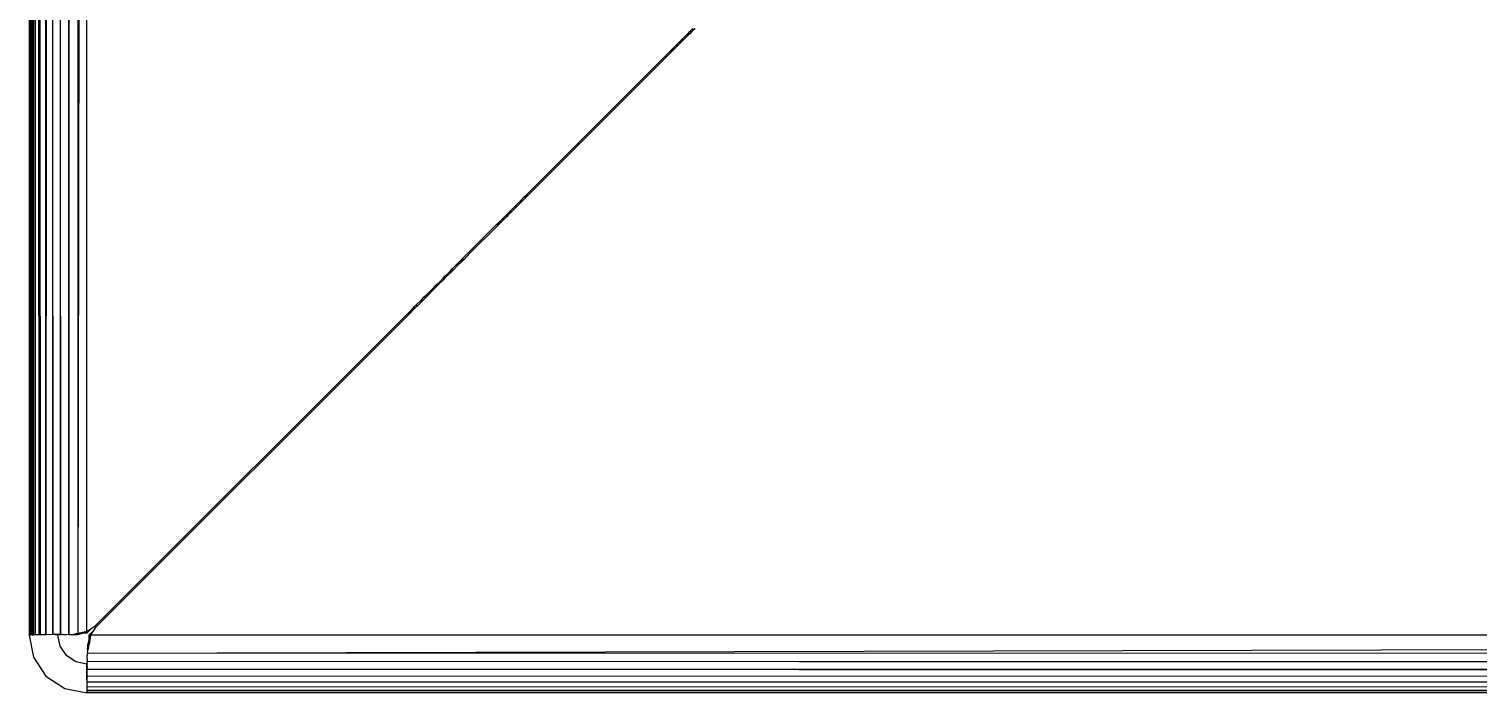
# Model space of a CAD drawing. Header units: inches. Extents: x 12 to 4610, y 7 to 3258.
# Drawn here: x 687.9 to 788.1, y 1644.5 to 1690.4 of the extents above; entities that cross this region are included whole.
import ezdxf

# ---------------------------------------------------------------- set-up
doc = ezdxf.new("R2010")
doc.units = ezdxf.units.IN
doc.header["$MEASUREMENT"] = 0

msp = doc.modelspace()

# ---------------------------------------------------------------- linework, layer by layer
for p, q in [((690.7, 1648.52), (691.06, 2639.51)), ((691.06, 2639.51), (691.33, 1648.59)), ((689.59, 1648.51), (689.82, 2638.3)), ((689.82, 2638.3), (690.12, 1648.52)), ((690.12, 1648.52), (690.42, 2638.9)), ((690.42, 2638.9), (690.7, 1648.52)), ((688.71, 1648.52), (688.82, 2637.08)), ((689.12, 1648.5), (688.82, 2637.08)), ((689.28, 2637.69), (689.12, 1648.5)), ((689.28, 2637.69), (689.59, 1648.51)), ((688.27, 1648.48), (688.26, 2236.59)), ((688.26, 2236.59), (688.38, 1648.49)), ((688.14, 1648.48), (688.16, 2235.16)), ((688.38, 1648.49), (688.42, 2193.86)), ((688.42, 2193.86), (688.62, 1648.52)), ((691.95, 2144.13), (691.33, 1648.59)), ((691.95, 1648.71), (691.95, 2144.13)), ((687.95, 2141.56), (687.95, 1648.47)), ((688.03, 1648.48), (688.1, 1966.04)), ((688.1, 1966.04), (688.14, 1648.48)), ((688, 1648.47), (688, 1819.49)), ((688, 1819.49), (688.03, 1648.48)), ((688.68, 1760.36), (688.62, 1648.52)), ((688.68, 1760.36), (688.71, 1648.52)), ((733.61, 1690.2), (733.73, 1690.31)), ((733.73, 1690.31), (733.76, 1690.35)), ((733.87, 1690.31), (733.73, 1690.31)), ((733.87, 1690.31), (733.75, 1690.2)), ((733.76, 1690.35), (733.81, 1690.4)), ((733.91, 1690.35), (733.76, 1690.35)), ((733.91, 1690.35), (733.87, 1690.31)), ((733.95, 1690.4), (733.91, 1690.35)), ((732.4, 1688.98), (732.66, 1689.25)), ((732.8, 1689.25), (732.54, 1688.98)), ((732.66, 1689.25), (732.88, 1689.47)), ((732.66, 1689.25), (732.8, 1689.25)), ((733.02, 1689.47), (732.8, 1689.25)), ((732.88, 1689.47), (733.04, 1689.63)), ((732.88, 1689.47), (733.02, 1689.47)), ((733.18, 1689.63), (733.02, 1689.47)), ((733.04, 1689.63), (733.41, 1690)), ((733.18, 1689.63), (733.04, 1689.63)), ((733.55, 1690), (733.18, 1689.63)), ((733.41, 1690), (733.47, 1690.05)), ((733.41, 1690), (733.55, 1690)), ((733.47, 1690.05), (733.61, 1690.2)), ((733.47, 1690.05), (733.61, 1690.05)), ((733.61, 1690.05), (733.55, 1690)), ((733.61, 1690.2), (733.75, 1690.2)), ((733.75, 1690.2), (733.61, 1690.05)), ((725.88, 1682.47), (731.88, 1688.47)), ((732.02, 1688.47), (726.02, 1682.47)), ((731.88, 1688.47), (732.27, 1688.86)), ((731.88, 1688.47), (732.02, 1688.47)), ((732.41, 1688.86), (732.02, 1688.47)), ((732.27, 1688.86), (732.4, 1688.98)), ((732.27, 1688.86), (732.41, 1688.86)), ((732.4, 1688.98), (732.54, 1688.98)), ((732.54, 1688.98), (732.41, 1688.86)), ((722.35, 1678.94), (725.88, 1682.47)), ((726.02, 1682.47), (722.42, 1678.87)), ((725.88, 1682.47), (726.02, 1682.47)), ((721.58, 1678.17), (721.96, 1678.55)), ((721.96, 1678.41), (721.58, 1678.03)), ((721.96, 1678.55), (722.15, 1678.74)), ((722.24, 1678.69), (721.96, 1678.41)), ((721.96, 1678.41), (721.96, 1678.55)), ((722.15, 1678.74), (722.35, 1678.94)), ((722.35, 1678.87), (722.15, 1678.74)), ((722.24, 1678.69), (722.35, 1678.87)), ((722.32, 1678.77), (722.24, 1678.69)), ((722.35, 1678.87), (722.32, 1678.77)), ((722.42, 1678.87), (722.32, 1678.77)), ((722.35, 1678.94), (722.35, 1678.87)), ((722.35, 1678.87), (722.42, 1678.87)), ((720.59, 1677.18), (720.69, 1677.27)), ((720.69, 1677.27), (720.94, 1677.52)), ((720.94, 1677.38), (720.69, 1677.13)), ((720.69, 1677.27), (720.69, 1677.21)), ((720.94, 1677.52), (721.03, 1677.62)), ((721.09, 1677.54), (720.94, 1677.38)), ((720.94, 1677.52), (720.94, 1677.38)), ((721.03, 1677.62), (721.24, 1677.83)), ((721.03, 1677.62), (721.09, 1677.54)), ((721.24, 1677.69), (721.09, 1677.54)), ((721.24, 1677.83), (721.58, 1678.17)), ((721.58, 1678.03), (721.24, 1677.69)), ((721.24, 1677.69), (721.24, 1677.83)), ((721.58, 1678.03), (721.58, 1678.17)), ((718.35, 1674.94), (720.35, 1676.94)), ((720.35, 1676.8), (718.42, 1674.87)), ((720.35, 1676.94), (720.39, 1676.98)), ((720.35, 1676.8), (720.35, 1676.94)), ((720.39, 1676.83), (720.35, 1676.8)), ((720.39, 1676.98), (720.5, 1677.09)), ((720.39, 1676.98), (720.39, 1676.83)), ((720.5, 1676.95), (720.39, 1676.83)), ((720.5, 1677.09), (720.59, 1677.18)), ((720.69, 1677.13), (720.5, 1676.95)), ((720.5, 1676.95), (720.5, 1677.09)), ((720.69, 1677.21), (720.59, 1677.18)), ((720.69, 1677.21), (720.69, 1677.13)), ((717.59, 1674.18), (717.63, 1674.22)), ((717.63, 1674.22), (717.8, 1674.39)), ((717.65, 1674.17), (717.63, 1674.22)), ((717.94, 1674.39), (717.72, 1674.16)), ((717.8, 1674.39), (717.84, 1674.43)), ((717.94, 1674.39), (717.8, 1674.39)), ((717.84, 1674.43), (718.35, 1674.94)), ((718.01, 1674.45), (717.84, 1674.43)), ((718.01, 1674.45), (717.94, 1674.39)), ((718.42, 1674.87), (718.01, 1674.45)), ((718.35, 1674.94), (718.35, 1674.87)), ((718.35, 1674.87), (718.42, 1674.87)), ((716.59, 1673.18), (716.71, 1673.3)), ((716.78, 1673.23), (716.59, 1673.04)), ((716.71, 1673.3), (716.75, 1673.33)), ((716.76, 1673.3), (716.71, 1673.3)), ((716.75, 1673.33), (717.09, 1673.68)), ((716.76, 1673.3), (716.75, 1673.33)), ((716.78, 1673.23), (716.76, 1673.3)), ((716.85, 1673.3), (716.76, 1673.3)), ((716.85, 1673.3), (716.78, 1673.23)), ((717.09, 1673.54), (716.85, 1673.3)), ((717.09, 1673.68), (717.2, 1673.79)), ((717.09, 1673.54), (717.09, 1673.68)), ((717.23, 1673.68), (717.09, 1673.54)), ((717.2, 1673.79), (717.59, 1674.18)), ((717.23, 1673.68), (717.2, 1673.79)), ((717.59, 1674.04), (717.23, 1673.68)), ((717.59, 1674.18), (717.59, 1674.04)), ((717.65, 1674.17), (717.59, 1674.18)), ((717.66, 1674.11), (717.59, 1674.04)), ((717.66, 1674.11), (717.65, 1674.17)), ((717.72, 1674.16), (717.65, 1674.17)), ((717.72, 1674.16), (717.66, 1674.11)), ((715.59, 1672.18), (715.79, 1672.37)), ((715.84, 1672.29), (715.59, 1672.04)), ((715.79, 1672.37), (716.09, 1672.68)), ((715.84, 1672.29), (715.79, 1672.37)), ((716.09, 1672.54), (715.84, 1672.29)), ((716.09, 1672.68), (716.28, 1672.86)), ((716.32, 1672.77), (716.09, 1672.54)), ((716.09, 1672.54), (716.09, 1672.68)), ((716.28, 1672.86), (716.59, 1673.18)), ((716.32, 1672.77), (716.28, 1672.86)), ((716.59, 1673.04), (716.32, 1672.77)), ((716.59, 1673.18), (716.59, 1673.04)), ((714.59, 1671.18), (714.66, 1671.25)), ((714.79, 1671.24), (714.59, 1671.04)), ((714.66, 1671.25), (715.09, 1671.68)), ((714.79, 1671.24), (714.66, 1671.25)), ((715.09, 1671.54), (714.79, 1671.24)), ((715.09, 1671.68), (715.26, 1671.85)), ((715.34, 1671.79), (715.09, 1671.54)), ((715.09, 1671.54), (715.09, 1671.68)), ((715.26, 1671.85), (715.41, 1672)), ((715.34, 1671.79), (715.26, 1671.85)), ((715.55, 1672), (715.34, 1671.79)), ((715.41, 1672), (715.59, 1672.18)), ((715.55, 1672), (715.41, 1672)), ((715.59, 1672.04), (715.55, 1672)), ((715.59, 1672.18), (715.59, 1672.04)), ((692.52, 1649.11), (714.47, 1671.06)), ((714.22, 1670.66), (692.59, 1649.04)), ((714.22, 1670.66), (714.47, 1671.06)), ((714.59, 1671.04), (714.22, 1670.66)), ((714.47, 1671.06), (714.59, 1671.18)), ((714.59, 1671.18), (714.59, 1671.04)), ((687.95, 1648.47), (688.25, 1646.94)), ((688, 1648.47), (687.95, 1648.47)), ((688.03, 1648.48), (688, 1648.47)), ((688.14, 1648.48), (688.03, 1648.48)), ((688.14, 1648.48), (688.27, 1648.48)), ((688.38, 1648.49), (688.27, 1648.48)), ((688.42, 1648.49), (688.38, 1648.49)), ((688.42, 1648.49), (688.62, 1648.52)), ((688.71, 1648.5), (688.42, 1648.49)), ((688.62, 1648.52), (688.71, 1648.5)), ((688.62, 1648.52), (688.71, 1648.52)), ((688.71, 1648.52), (688.71, 1648.5)), ((689.12, 1648.5), (688.71, 1648.5)), ((689.59, 1648.51), (689.12, 1648.5)), ((689.85, 1648.51), (689.59, 1648.51)), ((689.95, 1648.47), (689.59, 1648.51)), ((690.12, 1648.52), (689.85, 1648.51)), ((690.1, 1647.7), (689.95, 1648.47)), ((689.97, 1648.47), (689.95, 1648.47)), ((690.05, 1648.48), (689.97, 1648.47)), ((690.17, 1648.49), (690.05, 1648.48)), ((690.17, 1648.49), (690.12, 1648.52)), ((690.24, 1648.52), (690.17, 1648.49)), ((690.27, 1648.52), (690.24, 1648.52)), ((690.33, 1648.5), (690.27, 1648.52)), ((690.53, 1648.5), (690.33, 1648.5)), ((690.7, 1648.52), (690.53, 1648.5)), ((690.7, 1648.52), (690.77, 1648.51)), ((690.77, 1648.51), (690.91, 1648.52)), ((690.91, 1648.52), (691.16, 1648.57)), ((690.91, 1648.52), (691.04, 1648.52)), ((691.04, 1648.52), (691.12, 1648.52)), ((691.12, 1648.52), (691.33, 1648.59)), ((691.12, 1648.52), (691.33, 1648.52)), ((691.33, 1648.59), (691.16, 1648.57)), ((691.33, 1648.52), (691.33, 1648.59)), ((691.38, 1648.58), (691.33, 1648.59)), ((691.33, 1648.52), (691.56, 1648.59)), ((691.45, 1648.6), (691.38, 1648.58)), ((691.56, 1648.63), (691.45, 1648.6)), ((691.45, 1648.6), (691.56, 1648.59)), ((691.56, 1648.59), (691.95, 1648.71)), ((691.95, 1648.71), (691.56, 1648.63)), ((691.56, 1648.59), (691.56, 1648.63)), ((691.95, 1648.61), (691.56, 1648.59)), ((691.95, 1648.61), (692.29, 1648.94)), ((691.95, 1648.71), (692.29, 1648.94)), ((691.95, 1648.61), (691.95, 1648.71)), ((692.01, 1647.22), (1187.61, 1648.47)), ((692.19, 1648.47), (692.08, 1648.1)), ((692.08, 1647.96), (692.19, 1648.47)), ((692.09, 1648.47), (692.08, 1648.1)), ((692.43, 1648.8), (692.09, 1648.47)), ((692.19, 1648.47), (692.09, 1648.47)), ((692.19, 1648.47), (692.1, 1647.84)), ((692.19, 1648.47), (692.43, 1648.8)), ((1187.61, 1648.47), (692.19, 1648.47)), ((692.29, 1648.94), (692.52, 1649.11)), ((692.43, 1648.8), (692.59, 1649.04)), ((690.54, 1647.05), (690.1, 1647.7)), ((691.98, 1647.05), (692.01, 1647.22)), ((691.99, 1647.29), (692.01, 1647.43)), ((692.01, 1647.22), (691.99, 1647.29)), ((692, 1647.55), (692.01, 1647.64)), ((692, 1647.55), (692.06, 1647.55)), ((692.01, 1647.43), (692, 1647.55)), ((692.08, 1648.1), (692.01, 1647.84)), ((692.01, 1647.64), (692.08, 1647.96)), ((692.01, 1647.64), (692.01, 1647.84)), ((692.08, 1647.82), (692.01, 1647.84)), ((692.01, 1647.22), (1682.99, 1647.58)), ((692.03, 1647.55), (692.01, 1647.43)), ((1682.38, 1646.94), (692.01, 1647.22)), ((692.07, 1647.69), (692.03, 1647.55)), ((692.04, 1647.47), (692.06, 1647.55)), ((692.06, 1647.55), (692.07, 1647.69)), ((692.08, 1647.82), (692.07, 1647.69)), ((692.08, 1648.1), (692.08, 1647.96)), ((692.08, 1647.96), (692.1, 1647.84)), ((692.1, 1647.84), (692.08, 1647.82)), ((688.25, 1646.94), (689.12, 1645.64)), ((691.18, 1646.62), (690.54, 1647.05)), ((691.95, 1646.47), (691.18, 1646.62)), ((691.95, 1646.47), (691.96, 1646.49)), ((691.95, 1646.47), (692, 1646.47)), ((691.95, 1645.47), (691.95, 1646.47)), ((691.98, 1646.39), (691.95, 1646.47)), ((691.96, 1646.57), (691.98, 1646.62)), ((691.96, 1646.49), (691.96, 1646.57)), ((691.96, 1646.57), (692, 1646.57)), ((691.96, 1646.53), (691.96, 1646.57)), ((692, 1646.47), (691.96, 1646.53)), ((692, 1646.47), (691.96, 1646.49)), ((691.99, 1646.7), (691.97, 1646.68)), ((691.98, 1646.62), (691.97, 1646.68)), ((691.98, 1646.85), (691.98, 1647.05)), ((692, 1646.82), (691.98, 1646.85)), ((691.98, 1646.62), (692, 1646.64)), ((691.98, 1646.39), (692, 1646.47)), ((691.99, 1646.27), (691.98, 1646.39)), ((691.98, 1646.22), (691.99, 1646.27)), ((691.99, 1646.11), (691.98, 1646.22)), ((691.99, 1646.7), (692, 1646.82)), ((692, 1646.64), (691.99, 1646.7)), ((691.99, 1646.11), (1681.78, 1646.34)), ((692, 1646.64), (1682.38, 1646.94)), ((1681.78, 1646.34), (692, 1646.64)), ((689.12, 1645.64), (690.42, 1644.77)), ((691.98, 1645.63), (691.95, 1645.47)), ((691.98, 1645.23), (691.95, 1645.47)), ((691.97, 1644.9), (691.98, 1645.23)), ((691.98, 1646.04), (691.99, 1646.11)), ((691.98, 1645.63), (691.98, 1646.04)), ((691.98, 1645.63), (1681.17, 1645.8)), ((691.98, 1645.23), (691.98, 1645.63)), ((1680.57, 1645.34), (691.98, 1645.63)), ((691.98, 1645.23), (1680.57, 1645.34)), ((1679.96, 1644.97), (691.98, 1645.23)), ((691.99, 1646.11), (1681.17, 1645.8)), ((691.99, 1646.11), (691.99, 1646.08)), ((690.42, 1644.77), (691.95, 1644.47)), ((691.95, 1644.47), (691.96, 1644.52)), ((1185.05, 1644.47), (691.95, 1644.47)), ((691.96, 1644.66), (691.97, 1644.9)), ((691.96, 1644.66), (1679.27, 1644.67)), ((691.96, 1644.52), (691.96, 1644.66)), ((1678.75, 1644.52), (691.96, 1644.66)), ((691.96, 1644.52), (1678.75, 1644.52)), ((1185.05, 1644.47), (691.96, 1644.52)), ((691.97, 1644.9), (1679.96, 1644.97)), ((1679.27, 1644.67), (691.97, 1644.9))]:
    msp.add_line(p, q)

doc.saveas('drawing.dxf')
